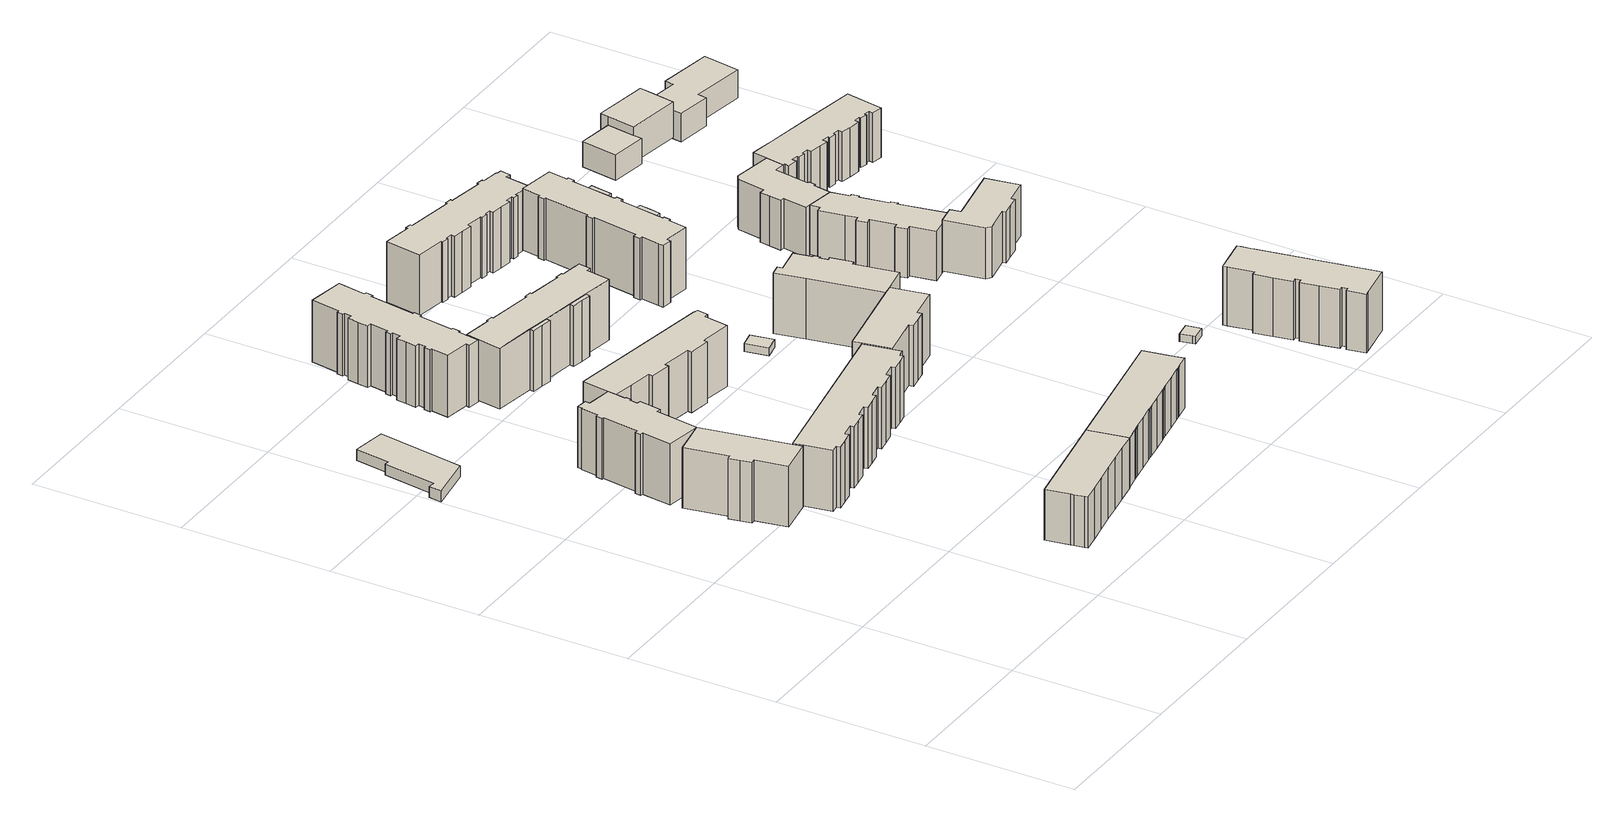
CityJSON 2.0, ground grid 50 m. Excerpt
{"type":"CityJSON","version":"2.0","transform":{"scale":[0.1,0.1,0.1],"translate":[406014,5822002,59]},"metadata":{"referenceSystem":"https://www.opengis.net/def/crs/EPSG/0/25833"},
"CityObjects":{
"building1":{"type":"Building","attributes":{"Gemeindeschluessel":"11000010","BezugspunktDach":"2200","function":"31001_3212","measuredHeight":3.67,"storeysAboveGround":1},"address":[{"country":"Germany","locality":"Berlin","thoroughfareNumber":"13","thoroughfareName":"Oschatzer Ring"}],"geometry":[{"type":"Solid","lod":"1","boundaries":[[[[0,1,2,3,4,5,6,7,8]],[[9,10,11,12,13,14,15,16,17]],[[9,17,8,7]],[[10,9,7,6]],[[11,10,6,5]],[[12,11,5,4]],[[13,12,4,3]],[[14,13,3,2]],[[15,14,2,1]],[[16,15,1,0]],[[17,16,0,8]]]]}]},
"building2":{"type":"Building","attributes":{"Gemeindeschluessel":"11000010","BezugspunktDach":"2200","function":"31001_1010","measuredHeight":20.46,"storeysAboveGround":6},"address":[{"country":"Germany","locality":"Berlin","thoroughfareNumber":"2, 4","thoroughfareName":"Oschatzer Ring"}],"geometry":[{"type":"Solid","lod":"1","boundaries":[[[[18,19,20,21,22,23,24,25,26,27]],[[28,29,30,31,32,33,34,35,36,37]],[[28,37,27,26]],[[29,28,26,25]],[[30,29,25,24]],[[31,30,24,23]],[[32,31,23,22]],[[33,32,22,21]],[[34,33,21,20]],[[35,34,20,19]],[[36,35,19,18]],[[37,36,18,27]]]]}]},
"building3":{"type":"Building","attributes":{"Gemeindeschluessel":"11000010","BezugspunktDach":"2200","function":"31001_1010","measuredHeight":20.61,"storeysAboveGround":6},"address":[{"country":"Germany","locality":"Berlin","thoroughfareNumber":"6, 8","thoroughfareName":"Oschatzer Ring"}],"geometry":[{"type":"Solid","lod":"1","boundaries":[[[[26,38,39,40,41,42,43,44,45,46,47,48,49,50,51,52,53,54,55,56,57,58,59,60,61,62]],[[63,64,65,66,67,68,69,70,71,72,73,74,75,76,77,78,79,80,81,82,83,84,85,86,87,88]],[[63,88,62,61]],[[64,63,61,60]],[[65,64,60,59]],[[66,65,59,58]],[[67,66,58,57]],[[68,67,57,56]],[[69,68,56,55]],[[70,69,55,54]],[[71,70,54,53]],[[72,71,53,52]],[[73,72,52,51]],[[74,73,51,50]],[[75,74,50,49]],[[76,75,49,48]],[[77,76,48,47]],[[78,77,47,46]],[[79,78,46,45]],[[80,79,45,44]],[[81,80,44,43]],[[82,81,43,42]],[[83,82,42,41]],[[84,83,41,40]],[[85,84,40,39]],[[86,85,39,38]],[[87,86,38,26]],[[88,87,26,62]]]]}]},
"building4":{"type":"Building","attributes":{"Gemeindeschluessel":"11000010","BezugspunktDach":"2200","function":"31001_1010","measuredHeight":17.18,"storeysAboveGround":5},"address":[{"country":"Germany","locality":"Berlin","thoroughfareNumber":"60, 62, 64","thoroughfareName":"Quedlinburger Straße"}],"geometry":[{"type":"Solid","lod":"1","boundaries":[[[[89,90,91,92,93,94,95,96,97,98,99,100,101]],[[102,103,104,105,106,107,108,109,110,111,112,113,114]],[[102,114,101,100]],[[103,102,100,99]],[[104,103,99,98]],[[105,104,98,97]],[[106,105,97,96]],[[107,106,96,95]],[[108,107,95,94]],[[109,108,94,93]],[[110,109,93,92]],[[111,110,92,91]],[[112,111,91,90]],[[113,112,90,89]],[[114,113,89,101]]]]}]},
"building5":{"type":"Building","attributes":{"Gemeindeschluessel":"11000010","BezugspunktDach":"2200","function":"31001_1010","measuredHeight":20.58,"storeysAboveGround":6},"address":[{"country":"Germany","locality":"Berlin","thoroughfareNumber":"61, 63, 65, 67, 69","thoroughfareName":"Quedlinburger Straße"}],"geometry":[{"type":"Solid","lod":"1","boundaries":[[[[115,116,117,118,119,120,121,122,123,124,125,126,127,128,129,130,131,132,133,134,135,136,137,138,139,140,141,142,143,144,145]],[[146,147,148,149,150,151,152,153,154,155,156,157,158,159,160,161,162,163,164,165,166,167,168,169,170,171,172,173,174,175,176]],[[146,176,145,144]],[[147,146,144,143]],[[148,147,143,142]],[[149,148,142,141]],[[150,149,141,140]],[[151,150,140,139]],[[152,151,139,138]],[[153,152,138,137]],[[154,153,137,136]],[[155,154,136,135]],[[156,155,135,134]],[[157,156,134,133]],[[158,157,133,132]],[[159,158,132,131]],[[160,159,131,130]],[[161,160,130,129]],[[162,161,129,128]],[[163,162,128,127]],[[164,163,127,126]],[[165,164,126,125]],[[166,165,125,124]],[[167,166,124,123]],[[168,167,123,122]],[[169,168,122,121]],[[170,169,121,120]],[[171,170,120,119]],[[172,171,119,118]],[[173,172,118,117]],[[174,173,117,116]],[[175,174,116,115]],[[176,175,115,145]]]]}]},
"building6":{"type":"Building","attributes":{"Gemeindeschluessel":"11000010","BezugspunktDach":"2200","function":"31001_1010","measuredHeight":20.49,"storeysAboveGround":6},"address":[{"country":"Germany","locality":"Berlin","thoroughfareNumber":"10, 12, 14","thoroughfareName":"Oschatzer Ring"}],"geometry":[{"type":"Solid","lod":"1","boundaries":[[[[177,178,179,180,181,182,183,184,185,186,187,188,189,190,191,192,48,47]],[[193,194,195,196,197,198,199,200,201,202,203,204,205,206,207,208,209,210]],[[193,210,47,48]],[[194,193,48,192]],[[195,194,192,191]],[[196,195,191,190]],[[197,196,190,189]],[[198,197,189,188]],[[199,198,188,187]],[[200,199,187,186]],[[201,200,186,185]],[[202,201,185,184]],[[203,202,184,183]],[[204,203,183,182]],[[205,204,182,181]],[[206,205,181,180]],[[207,206,180,179]],[[208,207,179,178]],[[209,208,178,177]],[[210,209,177,47]]]]}]},
"building7":{"type":"Building","attributes":{"Gemeindeschluessel":"11000010","BezugspunktDach":"2200","function":"31001_1010","measuredHeight":20.82,"storeysAboveGround":6},"address":[{"country":"Germany","locality":"Berlin","thoroughfareNumber":"22, 24, 26","thoroughfareName":"Oschatzer Ring"}],"geometry":[{"type":"Solid","lod":"1","boundaries":[[[[211,212,213,214,215,216,217,218,219,220,221,222,223,224,225,226,227,228,229,230,231,232,233,234,235,236,237,238,239,240,241,242,243,244,245,246,247,248,249,250,251,252]],[[253,254,255,256,257,258,259,260,261,262,263,264,265,266,267,268,269,270,271,272,273,274,275,276,277,278,279,280,281,282,283,284,285,286,287,288,289,290,291,292,293,294]],[[253,294,252,251]],[[254,253,251,250]],[[255,254,250,249]],[[256,255,249,248]],[[257,256,248,247]],[[258,257,247,246]],[[259,258,246,245]],[[260,259,245,244]],[[261,260,244,243]],[[262,261,243,242]],[[263,262,242,241]],[[264,263,241,240]],[[265,264,240,239]],[[266,265,239,238]],[[267,266,238,237]],[[268,267,237,236]],[[269,268,236,235]],[[270,269,235,234]],[[271,270,234,233]],[[272,271,233,232]],[[273,272,232,231]],[[274,273,231,230]],[[275,274,230,229]],[[276,275,229,228]],[[277,276,228,227]],[[278,277,227,226]],[[279,278,226,225]],[[280,279,225,224]],[[281,280,224,223]],[[282,281,223,222]],[[283,282,222,221]],[[284,283,221,220]],[[285,284,220,219]],[[286,285,219,218]],[[287,286,218,217]],[[288,287,217,216]],[[289,288,216,215]],[[290,289,215,214]],[[291,290,214,213]],[[292,291,213,212]],[[293,292,212,211]],[[294,293,211,252]]]]}]},
"building8":{"type":"Building","attributes":{"Gemeindeschluessel":"11000010","BezugspunktDach":"2200","function":"31001_1010","measuredHeight":16.79,"storeysAboveGround":5},"address":[{"country":"Germany","locality":"Berlin","thoroughfareNumber":"66, 68, 70, 72","thoroughfareName":"Quedlinburger Straße"}],"geometry":[{"type":"Solid","lod":"1","boundaries":[[[[99,98,295,296,297,298,299,300,301,302,303,304,305,306,307,308,309,310,311,312,313,314,100]],[[315,316,317,318,319,320,321,322,323,324,325,326,327,328,329,330,331,332,333,334,335,336,337]],[[315,337,100,314]],[[316,315,314,313]],[[317,316,313,312]],[[318,317,312,311]],[[319,318,311,310]],[[320,319,310,309]],[[321,320,309,308]],[[322,321,308,307]],[[323,322,307,306]],[[324,323,306,305]],[[325,324,305,304]],[[326,325,304,303]],[[327,326,303,302]],[[328,327,302,301]],[[329,328,301,300]],[[330,329,300,299]],[[331,330,299,298]],[[332,331,298,297]],[[333,332,297,296]],[[334,333,296,295]],[[335,334,295,98]],[[336,335,98,99]],[[337,336,99,100]]]]}]},
"building9":{"type":"Building","attributes":{"Gemeindeschluessel":"11000010","function":"31001_1010"},"address":[{"country":"Germany","locality":"Berlin","thoroughfareNumber":"16, 18, 20","thoroughfareName":"Oschatzer Ring"}],"children":["building9-1","building9-2","building9-3"]},
"building9-1":{"type":"BuildingPart","attributes":{"BezugspunktDach":"2200","measuredHeight":20.55,"storeysAboveGround":6},"parents":["building9"],"geometry":[{"type":"MultiSurface","lod":"1","boundaries":[[[338,339,340,341,342,343,344,345,346,347,348,349,350,351,352,353,354,355,356,357,358]],[[359,360,361,362,363,364,365,366,367,368,369,370,371,372,373,374,375,376,377,378,379]],[[359,379,358,357]],[[360,359,357,356]],[[361,360,356,355]],[[362,361,355,354]],[[363,362,354,353]],[[364,363,353,352]],[[365,364,352,351]],[[366,365,351,350]],[[367,366,350,349]],[[368,367,349,348]],[[369,368,348,347]],[[370,369,347,346]],[[371,370,346,345]],[[372,371,345,344]],[[373,372,344,343]],[[374,373,343,342]],[[375,374,342,341]],[[376,375,341,340]],[[377,376,340,339]],[[378,377,339,338]],[[379,380,381,358]],[[382,383,384,385]],[[378,338,386,387,388]],[[385,384,381,380]],[[388,387,386,383,382]]]}]},
"building9-2":{"type":"BuildingPart","attributes":{"BezugspunktDach":"2200","measuredHeight":20.55,"storeysAboveGround":6},"parents":["building9"],"geometry":[{"type":"Solid","lod":"1","boundaries":[[[[389,390,384,381,391]],[[380,385,392,393,394]],[[380,394,391,381]],[[392,385,384,390]],[[393,392,390,389]],[[394,393,389,391]],[[385,380,381,384]]]]}]},
"building9-3":{"type":"BuildingPart","attributes":{"BezugspunktDach":"2200","measuredHeight":20.55,"storeysAboveGround":6},"parents":["building9"],"geometry":[{"type":"Solid","lod":"1","boundaries":[[[[395,396,386,383,397]],[[382,387,398,399,400]],[[382,400,397,383]],[[398,387,386,396]],[[399,398,396,395]],[[400,399,395,397]],[[387,382,383,386]]]]}]},
"building10":{"type":"Building","attributes":{"Gemeindeschluessel":"11000010","BezugspunktDach":"2200","function":"31001_1010","measuredHeight":20.5,"storeysAboveGround":6},"address":[{"country":"Germany","locality":"Berlin","thoroughfareNumber":"71, 73","thoroughfareName":"Quedlinburger Straße"}],"geometry":[{"type":"Solid","lod":"1","boundaries":[[[[401,402,403,404,405,406,407,408,409,410,411]],[[412,413,414,415,416,417,418,419,420,421,422]],[[412,422,411,410]],[[413,412,410,409]],[[414,413,409,408]],[[415,414,408,407]],[[416,415,407,406]],[[417,416,406,405]],[[418,417,405,404]],[[419,418,404,403]],[[420,419,403,402]],[[421,420,402,401]],[[422,421,401,411]]]]}]},
"building11":{"type":"Building","attributes":{"Gemeindeschluessel":"11000010","BezugspunktDach":"2200","function":"31001_2520","measuredHeight":2.65,"storeysAboveGround":1},"address":[{"country":"Germany","locality":"Berlin","thoroughfareNumber":"10 (1)","thoroughfareName":"Oschatzer Ring"}],"geometry":[{"type":"Solid","lod":"1","boundaries":[[[[423,424,425,426]],[[427,428,429,430]],[[427,430,426,425]],[[428,427,425,424]],[[429,428,424,423]],[[430,429,423,426]]]]}]},
"building12":{"type":"Building","attributes":{"Gemeindeschluessel":"11000010","BezugspunktDach":"2200","function":"31001_1010","measuredHeight":20.34,"storeysAboveGround":6},"address":[{"country":"Germany","locality":"Berlin","thoroughfareNumber":"40, 42","thoroughfareName":"Oschatzer Ring"}],"geometry":[{"type":"Solid","lod":"1","boundaries":[[[[431,410,409,432,433,434,435,436,437,438,439,440,441,442,443,444,445]],[[446,447,448,449,450,451,452,453,454,455,456,457,458,459,460,461,462]],[[446,462,445,444]],[[447,446,444,443]],[[448,447,443,442]],[[449,448,442,441]],[[450,449,441,440]],[[451,450,440,439]],[[452,451,439,438]],[[453,452,438,437]],[[454,453,437,436]],[[455,454,436,435]],[[456,455,435,434]],[[457,456,434,433]],[[458,457,433,432]],[[459,458,432,409]],[[460,459,409,410]],[[461,460,410,431]],[[462,461,431,445]]]]}]},
"building13":{"type":"Building","attributes":{"Gemeindeschluessel":"11000010","BezugspunktDach":"2200","function":"31001_1010","measuredHeight":20.55,"storeysAboveGround":6},"address":[{"country":"Germany","locality":"Berlin","thoroughfareNumber":"28, 30, 32","thoroughfareName":"Oschatzer Ring"}],"geometry":[{"type":"Solid","lod":"1","boundaries":[[[[463,464,465,466,467,468,469,470,471,472,473,474,475,476,477,478,479,480,481,482,483,484,485,486,487,488,489,490,491,492,493,494,495,496,497,498,499,500,501,502,503,504,505]],[[506,507,508,509,510,511,512,513,514,515,516,517,518,519,520,521,522,523,524,525,526,527,528,529,530,531,532,533,534,535,536,537,538,539,540,541,542,543,544,545,546,547,548]],[[506,548,505,504]],[[507,506,504,503]],[[508,507,503,502]],[[509,508,502,501]],[[510,509,501,500]],[[511,510,500,499]],[[512,511,499,498]],[[513,512,498,497]],[[514,513,497,496]],[[515,514,496,495]],[[516,515,495,494]],[[517,516,494,493]],[[518,517,493,492]],[[519,518,492,491]],[[520,519,491,490]],[[521,520,490,489]],[[522,521,489,488]],[[523,522,488,487]],[[524,523,487,486]],[[525,524,486,485]],[[526,525,485,484]],[[527,526,484,483]],[[528,527,483,482]],[[529,528,482,481]],[[530,529,481,480]],[[531,530,480,479]],[[532,531,479,478]],[[533,532,478,477]],[[534,533,477,476]],[[535,534,476,475]],[[536,535,475,474]],[[537,536,474,473]],[[538,537,473,472]],[[539,538,472,471]],[[540,539,471,470]],[[541,540,470,469]],[[542,541,469,468]],[[543,542,468,467]],[[544,543,467,466]],[[545,544,466,465]],[[546,545,465,464]],[[547,546,464,463]],[[548,547,463,505]]]]}]},
"building14":{"type":"Building","attributes":{"Gemeindeschluessel":"11000010","BezugspunktDach":"2200","function":"31001_2520","measuredHeight":2.52,"storeysAboveGround":1},"address":[{"country":"Germany","locality":"Berlin","thoroughfareNumber":"14 (1)","thoroughfareName":"Schönburger Straße"}],"geometry":[{"type":"Solid","lod":"1","boundaries":[[[[549,550,551,552,553,554]],[[555,556,557,558,559,560]],[[555,560,554,553]],[[556,555,553,552]],[[557,556,552,551]],[[558,557,551,550]],[[559,558,550,549]],[[560,559,549,554]]]]}]},
"building15":{"type":"Building","attributes":{"Gemeindeschluessel":"11000010","function":"31001_1010"},"address":[{"country":"Germany","locality":"Berlin","thoroughfareNumber":"34, 36, 38","thoroughfareName":"Oschatzer Ring"}],"children":["building15-1","building15-2","building15-3"]},
"building15-1":{"type":"BuildingPart","attributes":{"BezugspunktDach":"2200","measuredHeight":20.81,"storeysAboveGround":6},"parents":["building15"],"geometry":[{"type":"Solid","lod":"1","boundaries":[[[[561,562,563,564,565,566,567,568,569,570,571,572,573,574,575,576,577,578,579,580,581,582,583,584,585,586,587,588,589,590,591,592,593,594,595,596]],[[597,598,599,600,601,602,603,604,605,606,607,608,609,610,611,612,613,614,615,616,617,618,619,620,621,622,623,624,625,626,627,628,629,630,631,632]],[[597,632,596,595]],[[598,597,595,594]],[[599,598,594,593]],[[600,599,593,592]],[[601,600,592,591]],[[602,601,591,590]],[[603,602,590,589]],[[604,603,589,588]],[[605,604,588,587]],[[606,605,587,586]],[[607,606,586,585]],[[608,607,585,584]],[[609,608,584,583]],[[610,609,583,582]],[[611,610,582,581]],[[612,611,581,580]],[[613,612,580,579]],[[614,613,579,578]],[[615,614,578,577]],[[616,615,577,576]],[[617,616,576,575]],[[619,618,574,573]],[[620,619,573,572]],[[621,620,572,571]],[[622,621,571,570]],[[623,622,570,569]],[[625,624,568,567]],[[626,625,567,566]],[[627,626,566,565]],[[628,627,565,564]],[[629,628,564,563]],[[630,629,563,562]],[[631,630,562,561]],[[632,631,561,596]],[[618,617,575,574]],[[624,623,569,568]]]]}]},
"building15-2":{"type":"BuildingPart","attributes":{"BezugspunktDach":"2200","measuredHeight":20.81,"storeysAboveGround":6},"parents":["building15"],"geometry":[{"type":"Solid","lod":"1","boundaries":[[[[633,634,635,569,568]],[[623,636,637,638,624]],[[636,623,569,635]],[[637,636,635,634]],[[638,637,634,633]],[[624,638,633,568]],[[623,624,568,569]]]]}]},
"building15-3":{"type":"BuildingPart","attributes":{"BezugspunktDach":"2200","measuredHeight":20.81,"storeysAboveGround":6},"parents":["building15"],"geometry":[{"type":"Solid","lod":"1","boundaries":[[[[639,640,641,575,574]],[[617,642,643,644,618]],[[642,617,575,641]],[[643,642,641,640]],[[644,643,640,639]],[[618,644,639,574]],[[617,618,574,575]]]]}]},
"building16":{"type":"Building","attributes":{"Gemeindeschluessel":"11000010","BezugspunktDach":"2200","function":"31001_1010","measuredHeight":19.85,"storeysAboveGround":6},"address":[{"country":"Germany","locality":"Berlin","thoroughfareNumber":"10, 12, 14","thoroughfareName":"Schönburger Straße"}],"geometry":[{"type":"Solid","lod":"1","boundaries":[[[[645,646,647,648,649,650,651,652,653,654,655,656,657,658,659,660,661,662,663,664,665,666]],[[667,668,669,670,671,672,673,674,675,676,677,678,679,680,681,682,683,684,685,686,687,688]],[[667,688,666,665]],[[668,667,665,664]],[[669,668,664,663]],[[670,669,663,662]],[[671,670,662,661]],[[672,671,661,660]],[[673,672,660,659]],[[674,673,659,658]],[[675,674,658,657]],[[676,675,657,656]],[[677,676,656,655]],[[678,677,655,654]],[[679,678,654,653]],[[680,679,653,652]],[[681,680,652,651]],[[682,681,651,650]],[[683,682,650,649]],[[684,683,649,648]],[[685,684,648,647]],[[686,685,647,646]],[[687,686,646,645]],[[688,687,645,666]]]]}]},
"building17":{"type":"Building","attributes":{"Gemeindeschluessel":"11000010","BezugspunktDach":"2200","function":"31001_1010","measuredHeight":16.64,"storeysAboveGround":5},"address":[{"country":"Germany","locality":"Berlin","thoroughfareNumber":"53, 55, 57","thoroughfareName":"Oschatzer Ring"}],"geometry":[{"type":"Solid","lod":"1","boundaries":[[[[689,690,691,692,693,694,695,696,697,698,699,700,701,702,703,704,705,706,707,708,709,710,711,712]],[[713,714,715,716,717,718,719,720,721,722,723,724,725,726,727,728,729,730,731,732,733,734,735,736]],[[713,736,712,711]],[[714,713,711,710]],[[715,714,710,709]],[[716,715,709,708]],[[717,716,708,707]],[[718,717,707,706]],[[719,718,706,705]],[[720,719,705,704]],[[721,720,704,703]],[[722,721,703,702]],[[723,722,702,701]],[[724,723,701,700]],[[725,724,700,699]],[[726,725,699,698]],[[727,726,698,697]],[[728,727,697,696]],[[729,728,696,695]],[[730,729,695,694]],[[731,730,694,693]],[[732,731,693,692]],[[733,732,692,691]],[[734,733,691,690]],[[735,734,690,689]],[[736,735,689,712]]]]}]},
"building18":{"type":"Building","attributes":{"Gemeindeschluessel":"11000010","BezugspunktDach":"2200","function":"31001_1010","measuredHeight":17.26,"storeysAboveGround":5},"address":[{"country":"Germany","locality":"Berlin","thoroughfareNumber":"77, 79","thoroughfareName":"Quedlinburger Straße"}],"geometry":[{"type":"Solid","lod":"1","boundaries":[[[[737,738,739,740,741,742,743,744,745,746,747,748]],[[749,750,751,752,753,754,755,756,757,758,759,760]],[[749,760,748,747]],[[750,749,747,746]],[[751,750,746,745]],[[752,751,745,744]],[[753,752,744,743]],[[754,753,743,742]],[[755,754,742,741]],[[756,755,741,740]],[[757,756,740,739]],[[758,757,739,738]],[[759,758,738,737]],[[760,759,737,748]]]]}]},
"building19":{"type":"Building","attributes":{"Gemeindeschluessel":"11000010","BezugspunktDach":"2200","function":"31001_1010","measuredHeight":16.78,"storeysAboveGround":5},"address":[{"country":"Germany","locality":"Berlin","thoroughfareNumber":"49, 51","thoroughfareName":"Oschatzer Ring"}],"geometry":[{"type":"Solid","lod":"1","boundaries":[[[[761,762,710,709,763,764,765,766,767,768,769,770,771,772,773,774,775]],[[776,777,778,779,780,781,782,783,784,785,786,787,788,789,790,791,792]],[[776,792,775,774]],[[777,776,774,773]],[[778,777,773,772]],[[779,778,772,771]],[[780,779,771,770]],[[781,780,770,769]],[[782,781,769,768]],[[783,782,768,767]],[[784,783,767,766]],[[785,784,766,765]],[[786,785,765,764]],[[787,786,764,763]],[[788,787,763,709]],[[789,788,709,710]],[[790,789,710,762]],[[791,790,762,761]],[[792,791,761,775]]]]}]},
"building20":{"type":"Building","attributes":{"Gemeindeschluessel":"11000010","BezugspunktDach":"2200","function":"51009_1610","measuredHeight":2.81,"storeysAboveGround":0},"address":[{"country":"Germany","locality":"Berlin"}],"geometry":[{"type":"Solid","lod":"1","boundaries":[[[[793,794,795,796]],[[797,798,799,800]],[[797,800,796,795]],[[798,797,795,794]],[[799,798,794,793]],[[800,799,793,796]]]]}]},
"building21":{"type":"Building","attributes":{"Gemeindeschluessel":"11000010","BezugspunktDach":"2200","function":"31001_1010","measuredHeight":16.69,"storeysAboveGround":5},"address":[{"country":"Germany","locality":"Berlin","thoroughfareNumber":"15, 17, 19","thoroughfareName":"Wurzener Straße"}],"geometry":[{"type":"Solid","lod":"1","boundaries":[[[[801,802,803,804,805,806,807,808,809,810,811,812,813,814,815,816,817,818,819,820,821,822,823,824,825,826,827,828,829,830,831,832,833,834,835,836,769,768]],[[837,838,839,840,841,842,843,844,845,846,847,848,849,850,851,852,853,854,855,856,857,858,859,860,861,862,863,864,865,866,867,868,869,870,871,872,873,874]],[[837,874,768,769]],[[838,837,769,836]],[[839,838,836,835]],[[840,839,835,834]],[[841,840,834,833]],[[842,841,833,832]],[[843,842,832,831]],[[844,843,831,830]],[[845,844,830,829]],[[846,845,829,828]],[[847,846,828,827]],[[848,847,827,826]],[[849,848,826,825]],[[850,849,825,824]],[[851,850,824,823]],[[852,851,823,822]],[[853,852,822,821]],[[854,853,821,820]],[[855,854,820,819]],[[856,855,819,818]],[[857,856,818,817]],[[858,857,817,816]],[[859,858,816,815]],[[860,859,815,814]],[[861,860,814,813]],[[862,861,813,812]],[[863,862,812,811]],[[864,863,811,810]],[[865,864,810,809]],[[866,865,809,808]],[[867,866,808,807]],[[868,867,807,806]],[[869,868,806,805]],[[870,869,805,804]],[[871,870,804,803]],[[872,871,803,802]],[[873,872,802,801]],[[874,873,801,768]]]]}]},
"building22":{"type":"Building","attributes":{"Gemeindeschluessel":"11000010","BezugspunktDach":"2200","function":"51009_1610","measuredHeight":2.48,"storeysAboveGround":0},"address":[{"country":"Germany","locality":"Berlin"}],"geometry":[{"type":"Solid","lod":"1","boundaries":[[[[875,876,877,878]],[[879,880,881,882]],[[879,882,878,877]],[[880,879,877,876]],[[881,880,876,875]],[[882,881,875,878]]]]}]},
"building23":{"type":"Building","attributes":{"Gemeindeschluessel":"11000010","BezugspunktDach":"2200","function":"51009_1610","measuredHeight":2.44,"storeysAboveGround":0},"address":[{"country":"Germany","locality":"Berlin"}],"geometry":[{"type":"Solid","lod":"1","boundaries":[[[[883,884,885,886]],[[887,888,889,890]],[[887,890,886,885]],[[888,887,885,884]],[[889,888,884,883]],[[890,889,883,886]]]]}]},
"building24":{"type":"Building","attributes":{"Gemeindeschluessel":"11000010","function":"31001_1010"},"address":[{"country":"Germany","locality":"Berlin","thoroughfareNumber":"6, 8","thoroughfareName":"Wurzener Straße"}],"children":["building24-1","building24-2","building24-3"]},
"building24-1":{"type":"BuildingPart","attributes":{"BezugspunktDach":"2200","measuredHeight":11.99,"storeysAboveGround":3},"parents":["building24"],"geometry":[{"type":"MultiSurface","lod":"1","boundaries":[[[891,892,893,894,895,896]],[[897,898,899,900,901,902]],[[897,902,903,904,905,906,896,895]],[[898,897,895,894]],[[899,898,894,893]],[[900,899,893,892]],[[907,908,900,892,891]],[[902,901,891,896]],[[906,905,904,903]],[[901,900,908,907]]]}]},
"building24-2":{"type":"BuildingPart","attributes":{"BezugspunktDach":"2200","measuredHeight":8.68,"storeysAboveGround":3},"parents":["building24"],"geometry":[{"type":"Solid","lod":"1","boundaries":[[[[909,906,905,910,911]],[[912,904,903,913,914]],[[912,914,911,910]],[[904,912,910,905]],[[913,903,906,909]],[[914,913,909,911]],[[903,904,905,906]]]]}]},
"building24-3":{"type":"BuildingPart","attributes":{"BezugspunktDach":"2200","measuredHeight":9.49,"storeysAboveGround":3},"parents":["building24"],"geometry":[{"type":"MultiSurface","lod":"1","boundaries":[[[915,916,917,918,919,920,908,907,921]],[[922,923,924,925,926,927,928,929,930]],[[922,930,921,907]],[[923,922,901,900]],[[924,923,908,920]],[[925,924,920,919]],[[926,925,919,918]],[[927,926,918,917]],[[928,927,917,916]],[[929,928,916,915]],[[930,929,915,921]],[[900,901,907,908]]]}]}
},
"vertices":[
[159,1945,46],[173,2031,46],[204,2236,46],[91,2253,46],[73,2137,46],[60,2139,46],[33,1961,46],[13,1964,46],[6,1920,46],[13,1964,9],[33,1961,9],[60,2139,9],[73,2137,9],[91,2253,9],[204,2236,9],[173,2031,9],[159,1945,9],[6,1920,9],
[341,1145,223],[327,1142,223],[334,1105,223],[341,1069,223],[355,1071,223],[375,965,223],[496,988,223],[490,1019,223],[435,1310,223],[313,1287,223],[435,1310,19],[490,1019,19],[496,988,19],[375,965,19],[355,1071,19],[341,1069,19],[334,1105,19],[327,1142,19],[341,1145,19],[313,1287,19],
[456,1455,223],[470,1453,223],[476,1490,223],[481,1527,223],[468,1529,223],[472,1554,223],[477,1554,223],[480,1573,223],[475,1574,223],[480,1606,223],[484,1636,223],[399,1648,223],[401,1664,223],[366,1669,223],[364,1654,223],[361,1654,223],[352,1595,223],[346,1596,223],[342,1574,223],[349,1573,223],[330,1449,223],[321,1450,223],[318,1430,223],[327,1429,223],[313,1328,223],[327,1429,17],[318,1430,17],[321,1450,17],[330,1449,17],[349,1573,17],[342,1574,17],[346,1596,17],[352,1595,17],[361,1654,17],[364,1654,17],[366,1669,17],[401,1664,17],[399,1648,17],[484,1636,17],[480,1606,17],[475,1574,17],[480,1573,17],[477,1554,17],[472,1554,17],[468,1529,17],[481,1527,17],[476,1490,17],[470,1453,17],[456,1455,17],[435,1310,17],[313,1328,17],
[691,202,194],[693,190,194],[699,159,194],[701,149,194],[756,159,194],[814,170,194],[876,182,194],[935,193,194],[995,205,194],[1057,216,194],[1055,227,194],[1032,348,194],[676,281,194],[1032,348,23],[1055,227,23],[1057,216,23],[995,205,23],[935,193,23],[876,182,23],[814,170,23],[756,159,23],[701,149,23],[699,159,23],[693,190,23],[691,202,23],[676,281,23],
[496,988,227],[513,896,227],[538,900,227],[541,888,227],[581,896,227],[615,902,227],[613,915,227],[659,923,227],[661,911,227],[695,917,227],[733,924,227],[730,937,227],[775,945,227],[778,933,227],[812,939,227],[848,946,227],[846,959,227],[894,968,227],[896,955,227],[934,962,227],[969,969,227],[967,982,227],[1013,991,227],[1016,978,227],[1054,985,227],[1086,991,227],[1083,1004,227],[1108,1009,227],[1102,1038,227],[1084,1131,227],[490,1019,227],[1084,1131,21],[1102,1038,21],[1108,1009,21],[1083,1004,21],[1086,991,21],[1054,985,21],[1016,978,21],[1013,991,21],[967,982,21],[969,969,21],[934,962,21],[896,955,21],[894,968,21],[846,959,21],[848,946,21],[812,939,21],[778,933,21],[775,945,21],[730,937,21],[733,924,21],[695,917,21],[661,911,21],[659,923,21],[613,915,21],[615,902,21],[581,896,21],[541,888,21],[538,900,21],[513,896,21],[496,988,21],[490,1019,21],
[548,1595,223],[627,1582,223],[625,1568,223],[698,1557,223],[700,1570,223],[804,1554,223],[802,1540,223],[875,1529,223],[877,1543,223],[985,1526,223],[998,1610,223],[1012,1608,223],[1018,1645,223],[1004,1648,223],[1004,1649,223],[498,1727,223],[484,1636,18],[498,1727,18],[1004,1649,18],[1004,1648,18],[1018,1645,18],[1012,1608,18],[998,1610,18],[985,1526,18],[877,1543,18],[875,1529,18],[802,1540,18],[804,1554,18],[700,1570,18],[698,1557,18],[625,1568,18],[627,1582,18],[548,1595,18],[480,1606,18],
[520,2134,218],[517,2121,218],[557,2115,218],[559,2128,218],[564,2158,218],[569,2189,218],[575,2188,218],[579,2213,218],[573,2214,218],[590,2330,218],[597,2329,218],[601,2355,218],[594,2356,218],[618,2510,218],[625,2509,218],[629,2533,218],[621,2535,218],[636,2628,218],[514,2647,218],[498,2549,218],[491,2550,218],[487,2530,218],[495,2528,218],[491,2504,218],[477,2506,218],[471,2468,218],[466,2434,218],[480,2431,218],[470,2369,218],[462,2370,218],[459,2352,218],[468,2351,218],[463,2323,218],[447,2325,218],[443,2291,218],[438,2256,218],[452,2254,218],[448,2228,218],[441,2229,218],[437,2207,218],[445,2206,218],[436,2147,218],[445,2206,10],[437,2207,10],[441,2229,10],[448,2228,10],[452,2254,10],[438,2256,10],[443,2291,10],[447,2325,10],[463,2323,10],[468,2351,10],[459,2352,10],[462,2370,10],[470,2369,10],[480,2431,10],[466,2434,10],[471,2468,10],[477,2506,10],[491,2504,10],[495,2528,10],[487,2530,10],[491,2550,10],[498,2549,10],[514,2647,10],[636,2628,10],[621,2535,10],[629,2533,10],[625,2509,10],[618,2510,10],[594,2356,10],[601,2355,10],[597,2329,10],[590,2330,10],[573,2214,10],[579,2213,10],[575,2188,10],[569,2189,10],[564,2158,10],[559,2128,10],[557,2115,10],[517,2121,10],[520,2134,10],[436,2147,10],
[1107,226,194],[1118,228,194],[1129,230,194],[1176,239,194],[1225,248,194],[1236,250,194],[1248,252,194],[1294,261,194],[1343,270,194],[1353,272,194],[1365,275,194],[1416,284,194],[1464,293,194],[1475,295,194],[1485,297,194],[1533,306,194],[1531,317,194],[1525,346,194],[1522,360,194],[1508,437,194],[1508,437,26],[1522,360,26],[1525,346,26],[1531,317,26],[1533,306,26],[1485,297,26],[1475,295,26],[1464,293,26],[1416,284,26],[1365,275,26],[1353,272,26],[1343,270,26],[1294,261,26],[1248,252,26],[1236,250,26],[1225,248,26],[1176,239,26],[1129,230,26],[1118,228,26],[1107,226,26],[1057,216,26],[1055,227,26],[1032,348,26],
[1047,1959,220],[1059,2040,220],[1074,2038,220],[1080,2079,220],[1065,2081,220],[1006,2090,220],[1006,2095,220],[982,2099,220],[981,2094,220],[863,2112,220],[864,2118,220],[841,2121,220],[840,2116,220],[686,2139,220],[687,2145,220],[664,2149,220],[663,2143,220],[564,2158,220],[559,2128,220],[557,2115,220],[545,2036,220],[557,2115,15],[559,2128,15],[564,2158,15],[663,2143,15],[664,2149,15],[687,2145,15],[686,2139,15],[840,2116,15],[841,2121,15],[864,2118,15],[863,2112,15],[981,2094,15],[982,2099,15],[1006,2095,15],[1006,2090,15],[1065,2081,15],[1080,2079,15],[1074,2038,15],[1059,2040,15],[1047,1959,15],[545,2036,15],[684,2015,15],[684,2015,220],[867,1987,15],[867,1987,220],[758,2003,220],[758,2003,15],[940,1975,220],[940,1975,15],[927,1977,15],
[721,1994,220],[756,1988,220],[681,2000,220],[756,1988,15],[721,1994,15],[681,2000,15],
[902,1966,220],[937,1961,220],[864,1972,220],[937,1961,15],[902,1966,15],[864,1972,15],
[1084,1131,230],[1102,1038,230],[1243,1066,230],[1246,1051,230],[1284,1058,230],[1319,1065,230],[1316,1080,230],[1425,1100,230],[1402,1222,230],[1370,1216,230],[1079,1160,230],[1370,1216,25],[1402,1222,25],[1425,1100,25],[1316,1080,25],[1319,1065,25],[1284,1058,25],[1246,1051,25],[1243,1066,25],[1102,1038,25],[1084,1131,25],[1079,1160,25],
[1182,1500,56],[1232,1510,56],[1217,1585,56],[1168,1575,56],[1217,1585,29],[1232,1510,29],[1182,1500,29],[1168,1575,29],
[1323,1457,230],[1491,1239,230],[1464,1384,230],[1476,1386,230],[1468,1425,230],[1462,1458,230],[1450,1456,230],[1445,1483,230],[1452,1484,230],[1448,1504,230],[1442,1503,230],[1430,1564,230],[1342,1547,230],[1339,1563,230],[1304,1556,230],[1339,1563,26],[1342,1547,26],[1430,1564,26],[1442,1503,26],[1448,1504,26],[1452,1484,26],[1445,1483,26],[1450,1456,26],[1462,1458,26],[1468,1425,26],[1476,1386,26],[1464,1384,26],[1491,1239,26],[1402,1222,26],[1370,1216,26],[1323,1457,26],[1304,1556,26],
[996,2493,217],[995,2488,217],[1018,2484,217],[1019,2489,217],[1041,2486,217],[1039,2473,217],[1075,2468,217],[1114,2462,217],[1116,2474,217],[1175,2465,217],[1174,2459,217],[1195,2456,217],[1196,2462,217],[1218,2459,217],[1216,2446,217],[1253,2441,217],[1292,2435,217],[1294,2447,217],[1318,2444,217],[1317,2436,217],[1335,2433,217],[1337,2441,217],[1368,2436,217],[1398,2431,217],[1410,2515,217],[1427,2512,217],[1432,2546,217],[1416,2549,217],[1416,2552,217],[1358,2561,217],[1359,2567,217],[1337,2571,217],[1336,2564,217],[1215,2583,217],[1216,2590,217],[1194,2593,217],[1193,2587,217],[1032,2612,217],[1033,2619,217],[1012,2622,217],[1011,2615,217],[916,2630,217],[897,2508,217],[916,2630,12],[1011,2615,12],[1012,2622,12],[1033,2619,12],[1032,2612,12],[1193,2587,12],[1194,2593,12],[1216,2590,12],[1215,2583,12],[1336,2564,12],[1337,2571,12],[1359,2567,12],[1358,2561,12],[1416,2552,12],[1416,2549,12],[1432,2546,12],[1427,2512,12],[1410,2515,12],[1398,2431,12],[1368,2436,12],[1337,2441,12],[1335,2433,12],[1317,2436,12],[1318,2444,12],[1294,2447,12],[1292,2435,12],[1253,2441,12],[1216,2446,12],[1218,2459,12],[1196,2462,12],[1195,2456,12],[1174,2459,12],[1175,2465,12],[1116,2474,12],[1114,2462,12],[1075,2468,12],[1039,2473,12],[1041,2486,12],[1019,2489,12],[1018,2484,12],[995,2488,12],[996,2493,12],[897,2508,12],
[1856,508,52],[1863,471,52],[1865,462,52],[1915,471,52],[1906,520,52],[1855,511,52],[1906,520,27],[1915,471,27],[1865,462,27],[1863,471,27],[1856,508,27],[1855,511,27],
[1324,1913,223],[1326,1927,223],[1413,1914,223],[1423,1976,223],[1429,1975,223],[1432,1997,223],[1426,1998,223],[1429,2021,223],[1441,2095,223],[1450,2154,223],[1459,2152,223],[1462,2174,223],[1453,2176,223],[1457,2200,223],[1468,2272,223],[1476,2330,223],[1484,2329,223],[1487,2351,223],[1480,2352,223],[1490,2417,223],[1398,2431,223],[1368,2436,223],[1359,2373,223],[1352,2374,223],[1348,2351,223],[1355,2350,223],[1331,2195,223],[1325,2197,223],[1320,2173,223],[1328,2172,223],[1304,2019,223],[1295,2020,223],[1291,1996,223],[1300,1995,223],[1291,1933,223],[1289,1918,223],[1291,1933,15],[1300,1995,15],[1291,1996,15],[1295,2020,15],[1304,2019,15],[1328,2172,15],[1320,2173,15],[1325,2197,15],[1331,2195,15],[1355,2350,15],[1348,2351,15],[1352,2374,15],[1359,2373,15],[1368,2436,15],[1398,2431,15],[1490,2417,15],[1480,2352,15],[1487,2351,15],[1484,2329,15],[1476,2330,15],[1468,2272,15],[1457,2200,15],[1453,2176,15],[1462,2174,15],[1459,2152,15],[1450,2154,15],[1441,2095,15],[1429,2021,15],[1426,1998,15],[1432,1997,15],[1429,1975,15],[1423,1976,15],[1413,1914,15],[1326,1927,15],[1324,1913,15],[1289,1918,15],
[1445,2019,223],[1451,2056,223],[1456,2092,223],[1456,2092,15],[1451,2056,15],[1445,2019,15],
[1472,2198,223],[1477,2232,223],[1483,2270,223],[1483,2270,15],[1477,2232,15],[1472,2198,15],
[2005,437,223],[2021,354,223],[2007,352,223],[2019,290,223],[2031,229,223],[2044,231,223],[2048,215,223],[2034,212,223],[2045,151,223],[2058,88,223],[2071,90,223],[2075,73,223],[2061,70,223],[2073,8,223],[2086,11,223],[2207,33,223],[2134,422,223],[2132,433,223],[2127,461,223],[2125,474,223],[2063,462,223],[2002,451,223],[2063,462,25],[2125,474,25],[2127,461,25],[2132,433,25],[2134,422,25],[2207,33,25],[2086,11,25],[2073,8,25],[2061,70,25],[2075,73,25],[2071,90,25],[2058,88,25],[2045,151,25],[2034,212,25],[2048,215,25],[2044,231,25],[2031,229,25],[2019,290,25],[2007,352,25],[2021,354,25],[2005,437,25],[2002,451,25],
[1752,1575,191],[1759,1537,191],[1743,1533,191],[1750,1498,191],[1766,1501,191],[1783,1419,191],[1767,1416,191],[1776,1378,191],[1790,1380,191],[1805,1297,191],[1852,1306,191],[1915,1318,191],[1885,1476,191],[1891,1477,191],[1886,1499,191],[1880,1498,191],[1862,1593,191],[1870,1595,191],[1865,1619,191],[1857,1617,191],[1845,1679,191],[1752,1693,191],[1754,1660,191],[1736,1657,191],[1754,1660,25],[1752,1693,25],[1845,1679,25],[1857,1617,25],[1865,1619,25],[1870,1595,25],[1862,1593,25],[1880,1498,25],[1886,1499,25],[1891,1477,25],[1885,1476,25],[1915,1318,25],[1852,1306,25],[1805,1297,25],[1790,1380,25],[1776,1378,25],[1767,1416,25],[1783,1419,25],[1766,1501,25],[1750,1498,25],[1743,1533,25],[1759,1537,25],[1752,1575,25],[1736,1657,25],
[1877,1175,203],[1894,1163,203],[1983,1180,203],[1985,1169,203],[2023,1176,203],[2062,1183,203],[2059,1195,203],[2142,1210,203],[2122,1321,203],[1922,1283,203],[1915,1318,203],[1852,1306,203],[1915,1318,31],[1922,1283,31],[2122,1321,31],[2142,1210,31],[2059,1195,31],[2062,1183,31],[2023,1176,31],[1985,1169,31],[1983,1180,31],[1894,1163,31],[1877,1175,31],[1852,1306,31],
[1747,1778,191],[1734,1695,191],[1855,1740,191],[1862,1738,191],[1865,1761,191],[1859,1762,191],[1877,1880,191],[1912,1875,191],[1922,1937,191],[1790,1958,191],[1774,1945,191],[1759,1852,191],[1743,1854,191],[1738,1819,191],[1732,1780,191],[1738,1819,23],[1743,1854,23],[1759,1852,23],[1774,1945,23],[1790,1958,23],[1922,1937,23],[1912,1875,23],[1877,1880,23],[1859,1762,23],[1865,1761,23],[1862,1738,23],[1855,1740,23],[1845,1679,23],[1752,1693,23],[1734,1695,23],[1747,1778,23],[1732,1780,23],
[2013,1973,53],[2015,1985,53],[1989,1989,53],[1987,1977,53],[1989,1989,25],[2015,1985,25],[2013,1973,25],[1987,1977,25],
[1918,1874,191],[1916,1859,191],[1950,1853,191],[1952,1869,191],[1976,1865,191],[1975,1858,191],[1998,1854,191],[1999,1861,191],[2022,1858,191],[2019,1843,191],[2059,1837,191],[2091,1832,191],[2093,1847,191],[2117,1843,191],[2115,1836,191],[2140,1832,191],[2141,1839,191],[2163,1836,191],[2161,1822,191],[2197,1816,191],[2236,1810,191],[2238,1824,191],[2259,1821,191],[2258,1815,191],[2282,1810,191],[2283,1817,191],[2304,1814,191],[2302,1800,191],[2339,1794,191],[2341,1808,191],[2359,1918,191],[2154,1951,191],[2133,1954,191],[2013,1973,191],[1987,1977,191],[1930,1986,191],[1922,1937,24],[1930,1986,24],[1987,1977,24],[2013,1973,24],[2133,1954,24],[2154,1951,24],[2359,1918,24],[2341,1808,24],[2339,1794,24],[2302,1800,24],[2304,1814,24],[2283,1817,24],[2282,1810,24],[2258,1815,24],[2259,1821,24],[2238,1824,24],[2236,1810,24],[2197,1816,24],[2161,1822,24],[2163,1836,24],[2141,1839,24],[2140,1832,24],[2115,1836,24],[2117,1843,24],[2093,1847,24],[2091,1832,24],[2059,1837,24],[2019,1843,24],[2022,1858,24],[1999,1861,24],[1998,1854,24],[1975,1858,24],[1976,1865,24],[1952,1869,24],[1950,1853,24],[1916,1859,24],[1918,1874,24],[1912,1875,24],
[2154,1951,51],[2156,1963,51],[2135,1967,51],[2133,1954,51],[2135,1967,26],[2156,1963,26],[2154,1951,26],[2133,1954,26],
[2301,1927,51],[2303,1941,51],[2276,1945,51],[2274,1931,51],[2276,1945,27],[2303,1941,27],[2301,1927,27],[2274,1931,27],
[2152,2384,132],[2167,2477,132],[2172,2506,132],[1990,2534,132],[1985,2505,132],[1971,2412,132],[1985,2505,12],[1990,2534,12],[2172,2506,12],[2167,2477,12],[2152,2384,12],[1971,2412,12],[1971,2412,17],[1985,2505,17],[1985,2505,103],[1971,2412,103],[2152,2384,103],[2167,2477,103],
[1967,2383,103],[1867,2523,103],[1848,2401,103],[1867,2523,17],[1967,2383,17],[1848,2401,17],
[2263,2337,103],[2268,2367,103],[2449,2339,103],[2468,2461,103],[2286,2489,103],[2282,2460,103],[2148,2355,103],[2152,2384,8],[2167,2477,8],[2282,2460,8],[2286,2489,8],[2468,2461,8],[2449,2339,8],[2268,2367,8],[2263,2337,8],[2148,2355,8]
]}
